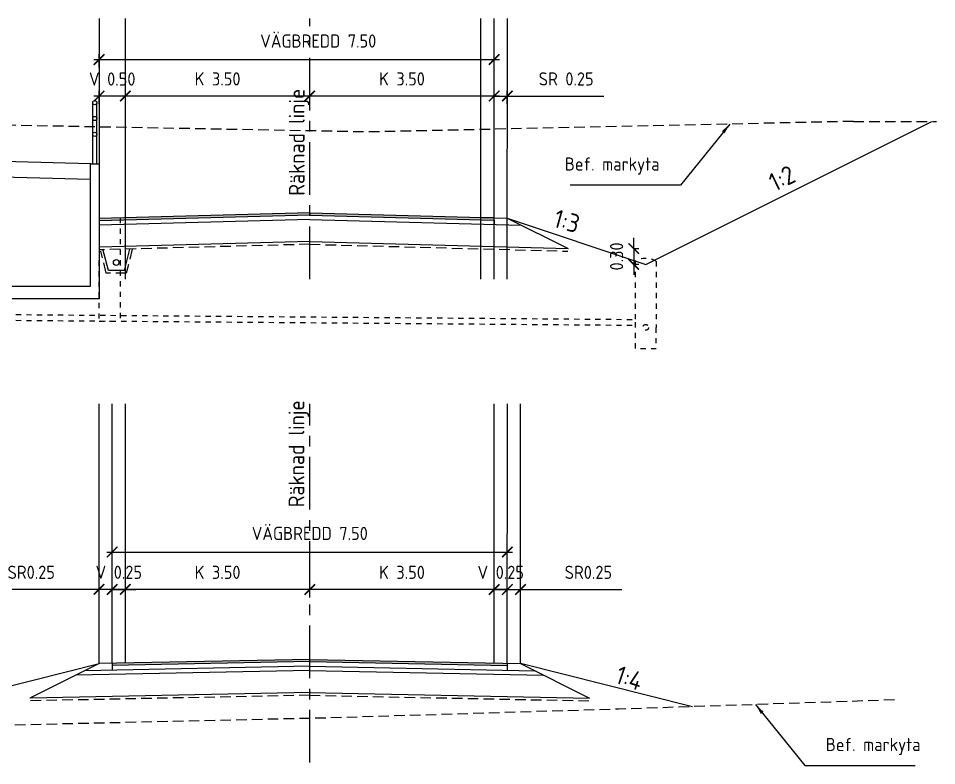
# Model space of a CAD drawing. Header units: metres. Extents: x 166439 to 168621, y 6226863 to 6228959.
# Drawn here: x 166604.68 to 166622.11, y 6226973.9 to 6226988.08 of the extents above; entities that cross this region are included whole.
import ezdxf

# ---------------------------------------------------------------- set-up
doc = ezdxf.new("R2010")
doc.units = ezdxf.units.M
doc.header["$LTSCALE"] = 0.1
doc.header["$MEASUREMENT"] = 0
for name, pattern in [('AA_DASHED_1', [2, 1, -1]), ('CENTER', [16, 10, -2, 2, -2]), ('DASHED_2', [3, 2, -1])]:
    doc.linetypes.add(name, pattern=pattern)
doc.layers.get('0').update_dxf_attribs({"linetype": 'CONTINUOUS'})
doc.layers.get('DEFPOINTS').update_dxf_attribs({"color": 5, "linetype": 'CONTINUOUS'})
for name, color, linetype in [('04_geotextil', 1, 'DASHED_2'), ('04_mått', 4, 'CONTINUOUS'), ('04_topp', 7, 'CONTINUOUS'), ('04_txt', 1, 'CONTINUOUS'), ('04_öb', 4, 'CONTINUOUS'), ('04_överyta', 3, 'CONTINUOUS'), ('3', 3, 'CONTINUOUS'), ('900_CENT', 4, 'CENTER'), ('Brunn_', 4, 'AA_DASHED_1'), ('M-372A', 8, 'DASHED_2'), ('M-373', 4, 'CONTINUOUS'), ('SEK', 1, 'CONTINUOUS')]:
    doc.layers.add(name, color=color, linetype=linetype)
doc.styles.add('ISO', font='iso.shx')
doc.dimstyles.new('BH90$0', dxfattribs={"dimscale": 0.05, "dimtxt": 2.5, "dimasz": 2, "dimexe": 1, "dimexo": 5, "dimgap": 2, "dimtad": 1, "dimzin": 0, "dimdsep": 46, "dimtxsty": 'ISO', "dimblk1": 'ARCHTICK', "dimblk2": 'ARCHTICK', "dimsah": 1, "dimcen": 1.5, "dimdle": 1, "dimadec": 0, "dimazin": 0, "dimtfac": 1, "dimtix": 1, "dimtmove": 0, "dimatfit": 3, "dimfxl": 1.5, "dimfxlon": 1, "dimtolj": 1, "dimtzin": 0, "dimarcsym": 0})
doc.dimstyles.new('BH90$7', dxfattribs={"dimscale": 0.05, "dimtxt": 2.5, "dimasz": 3, "dimexe": 2, "dimexo": 20, "dimgap": 1, "dimtad": 1, "dimzin": 0, "dimdsep": 46, "dimtxsty": 'ISO', "dimblk1": 'OPEN90', "dimblk2": 'OPEN90', "dimsah": 1, "dimcen": 4, "dimdle": 2, "dimadec": 0, "dimazin": 0, "dimtfac": 1, "dimtix": 1, "dimtmove": 0, "dimatfit": 3, "dimfxl": 2, "dimtolj": 1, "dimtzin": 0, "dimarcsym": 0})

# ---------------------------------------------------------------- blocks, each defined once
blk = doc.blocks.new('_ARCHTICK')
at = {"color": 0, "linetype": 'ByBlock', "const_width": 0.15}
blk.add_lwpolyline([(-0.5, -0.5), (0.5, 0.5)], dxfattribs=at)
blk = doc.blocks.new('*D163')
at = {"layer": '04_mått', "color": 0, "lineweight": -2}
for p, q in [((166613.961, 6226977.091), (166613.961, 6226977.341)), ((166614.211, 6226977.091), (166614.211, 6226977.341)), ((166613.961, 6226977.241), (166613.761, 6226977.241)), ((166613.961, 6226977.241), (166614.211, 6226977.241)), ((166614.211, 6226977.241), (166616.136, 6226977.241))]:
    blk.add_line(p, q, dxfattribs=at)
at = {"layer": 'DEFPOINTS', "color": 0}
for p in [(166614.211, 6226977.241), (166613.961, 6226975.761), (166614.211, 6226975.756)]:
    blk.add_point(p, dxfattribs=at)
at = {"layer": '04_mått', "color": 0, "lineweight": -2, "xscale": 0.2, "yscale": 0.2, "zscale": 0.2}
blk.add_blockref('_ARCHTICK', (166613.961, 6226977.241), dxfattribs=at)
at = {"layer": '04_mått', "color": 0, "lineweight": -2, "xscale": 0.2, "yscale": 0.2, "zscale": 0.2, "rotation": 180}
blk.add_blockref('_ARCHTICK', (166614.211, 6226977.241), dxfattribs=at)
at = {"layer": '04_mått', "color": 0, "insert": (166615.499, 6226977.566), "char_height": 0.25, "attachment_point": 5, "style": 'ISO'}
blk.add_mtext('\\A1;{\\Fiso.shx;SR0.25}', dxfattribs=at)
blk = doc.blocks.new('*D164')
at = {"layer": '04_mått', "color": 0, "lineweight": -2}
for p, q in [((166613.711, 6226977.091), (166613.711, 6226977.341)), ((166613.961, 6226977.091), (166613.961, 6226977.341)), ((166613.711, 6226977.241), (166613.511, 6226977.241)), ((166613.711, 6226977.241), (166613.961, 6226977.241)), ((166613.961, 6226977.241), (166614.161, 6226977.241))]:
    blk.add_line(p, q, dxfattribs=at)
at = {"layer": 'DEFPOINTS', "color": 0}
for p in [(166613.961, 6226977.241), (166613.711, 6226975.933), (166613.961, 6226975.833)]:
    blk.add_point(p, dxfattribs=at)
at = {"layer": '04_mått', "color": 0, "lineweight": -2, "xscale": 0.2, "yscale": 0.2, "zscale": 0.2}
blk.add_blockref('_ARCHTICK', (166613.711, 6226977.241), dxfattribs=at)
at = {"layer": '04_mått', "color": 0, "lineweight": -2, "xscale": 0.2, "yscale": 0.2, "zscale": 0.2, "rotation": 180}
blk.add_blockref('_ARCHTICK', (166613.961, 6226977.241), dxfattribs=at)
at = {"layer": '04_mått', "color": 0, "insert": (166613.836, 6226977.566), "char_height": 0.25, "attachment_point": 5, "style": 'ISO'}
blk.add_mtext('\\A1;V 0.25', dxfattribs=at)
blk = doc.blocks.new('*D167')
at = {"layer": '04_mått', "color": 0, "lineweight": -2}
for p, q in [((166606.211, 6226977.092), (166606.211, 6226977.342)), ((166606.461, 6226977.092), (166606.461, 6226977.342)), ((166606.211, 6226977.242), (166604.286, 6226977.242)), ((166606.461, 6226977.242), (166606.211, 6226977.242)), ((166606.461, 6226977.242), (166606.661, 6226977.242))]:
    blk.add_line(p, q, dxfattribs=at)
at = {"layer": 'DEFPOINTS', "color": 0}
for p in [(166606.211, 6226977.242), (166606.211, 6226975.756), (166606.461, 6226975.761)]:
    blk.add_point(p, dxfattribs=at)
at = {"layer": '04_mått', "color": 0, "lineweight": -2, "xscale": 0.2, "yscale": 0.2, "zscale": 0.2}
for p, rotation in [((166606.211, 6226977.242), 359.9959494843754), ((166606.461, 6226977.242), 179.9959494843754)]:
    blk.add_blockref('_ARCHTICK', p, dxfattribs=dict(at, rotation=rotation))
at = {"layer": '04_mått', "color": 0, "insert": (166604.924, 6226977.567), "char_height": 0.25, "attachment_point": 5, "rotation": 359.9959, "style": 'ISO'}
blk.add_mtext('\\A1;{\\Fiso.shx;SR0.25}', dxfattribs=at)
blk = doc.blocks.new('*D168')
at = {"layer": '04_mått', "color": 0, "lineweight": -2}
for p, q in [((166606.461, 6226977.092), (166606.461, 6226977.342)), ((166606.711, 6226977.092), (166606.711, 6226977.342)), ((166606.461, 6226977.242), (166606.261, 6226977.242)), ((166606.711, 6226977.242), (166606.461, 6226977.242)), ((166606.711, 6226977.242), (166606.911, 6226977.242))]:
    blk.add_line(p, q, dxfattribs=at)
at = {"layer": 'DEFPOINTS', "color": 0}
for p in [(166606.461, 6226977.242), (166606.461, 6226975.833), (166606.711, 6226975.933)]:
    blk.add_point(p, dxfattribs=at)
at = {"layer": '04_mått', "color": 0, "lineweight": -2, "xscale": 0.2, "yscale": 0.2, "zscale": 0.2}
for p, rotation in [((166606.461, 6226977.242), 359.9959494843754), ((166606.711, 6226977.242), 179.9959494843754)]:
    blk.add_blockref('_ARCHTICK', p, dxfattribs=dict(at, rotation=rotation))
at = {"layer": '04_mått', "color": 0, "insert": (166606.586, 6226977.567), "char_height": 0.25, "attachment_point": 5, "rotation": 359.9959, "style": 'ISO'}
blk.add_mtext('\\A1;V 0.25', dxfattribs=at)
blk = doc.blocks.new('*D204')
at = {"layer": '04_mått', "color": 0, "lineweight": -2}
for p, q in [((166606.461, 6226977.802), (166606.461, 6226978.052)), ((166613.961, 6226977.802), (166613.961, 6226978.052)), ((166606.361, 6226977.952), (166614.061, 6226977.952))]:
    blk.add_line(p, q, dxfattribs=at)
at = {"layer": 'DEFPOINTS', "color": 0}
for p in [(166613.961, 6226977.952), (166606.461, 6226976.261), (166613.961, 6226975.761)]:
    blk.add_point(p, dxfattribs=at)
at = {"layer": '04_mått', "color": 0, "lineweight": -2, "xscale": 0.2, "yscale": 0.2, "zscale": 0.2, "rotation": 180}
blk.add_blockref('_ARCHTICK', (166606.461, 6226977.952), dxfattribs=at)
at = {"layer": '04_mått', "color": 0, "lineweight": -2, "xscale": 0.2, "yscale": 0.2, "zscale": 0.2}
blk.add_blockref('_ARCHTICK', (166613.961, 6226977.952), dxfattribs=at)
at = {"layer": '04_mått', "color": 0, "insert": (166610.211, 6226978.304), "char_height": 0.25, "attachment_point": 5, "style": 'ISO'}
blk.add_mtext('\\A1;VÄGBREDD 7.50', dxfattribs=at)
blk = doc.blocks.new('*D205')
at = {"layer": '04_mått', "color": 0, "lineweight": -2}
for p, q in [((166606.711, 6226977.091), (166606.711, 6226977.341)), ((166610.211, 6226977.091), (166610.211, 6226977.341)), ((166610.311, 6226977.241), (166606.611, 6226977.241))]:
    blk.add_line(p, q, dxfattribs=at)
at = {"layer": 'DEFPOINTS', "color": 0}
for p in [(166606.711, 6226977.241), (166606.711, 6226975.642), (166610.211, 6226975.662)]:
    blk.add_point(p, dxfattribs=at)
at = {"layer": '04_mått', "color": 0, "lineweight": -2, "xscale": 0.2, "yscale": 0.2, "zscale": 0.2, "rotation": 180}
blk.add_blockref('_ARCHTICK', (166606.711, 6226977.241), dxfattribs=at)
at = {"layer": '04_mått', "color": 0, "lineweight": -2, "xscale": 0.2, "yscale": 0.2, "zscale": 0.2}
blk.add_blockref('_ARCHTICK', (166610.211, 6226977.241), dxfattribs=at)
at = {"layer": '04_mått', "color": 0, "insert": (166608.461, 6226977.566), "char_height": 0.25, "attachment_point": 5, "style": 'ISO'}
blk.add_mtext('\\A1;K 3.50', dxfattribs=at)
blk = doc.blocks.new('*D206')
at = {"layer": '04_mått', "color": 0, "lineweight": -2}
for p, q in [((166610.211, 6226977.091), (166610.211, 6226977.341)), ((166613.711, 6226977.091), (166613.711, 6226977.341)), ((166613.811, 6226977.241), (166610.111, 6226977.241))]:
    blk.add_line(p, q, dxfattribs=at)
at = {"layer": 'DEFPOINTS', "color": 0}
for p in [(166610.211, 6226977.241), (166610.211, 6226975.913), (166613.711, 6226975.933)]:
    blk.add_point(p, dxfattribs=at)
at = {"layer": '04_mått', "color": 0, "lineweight": -2, "xscale": 0.2, "yscale": 0.2, "zscale": 0.2, "rotation": 180}
blk.add_blockref('_ARCHTICK', (166610.211, 6226977.241), dxfattribs=at)
at = {"layer": '04_mått', "color": 0, "lineweight": -2, "xscale": 0.2, "yscale": 0.2, "zscale": 0.2}
blk.add_blockref('_ARCHTICK', (166613.711, 6226977.241), dxfattribs=at)
at = {"layer": '04_mått', "color": 0, "insert": (166611.961, 6226977.566), "char_height": 0.25, "attachment_point": 5, "style": 'ISO'}
blk.add_mtext('\\A1;K 3.50', dxfattribs=at)
blk = doc.blocks.new('*D224')
at = {"layer": '04_mått', "color": 0, "lineweight": -2}
for p, q in [((166610.111, 6226986.607), (166613.811, 6226986.607)), ((166610.211, 6226986.457), (166610.211, 6226986.707)), ((166613.711, 6226986.457), (166613.711, 6226986.707))]:
    blk.add_line(p, q, dxfattribs=at)
at = {"layer": 'DEFPOINTS', "color": 0}
for p in [(166613.711, 6226986.607), (166610.211, 6226984.388), (166613.711, 6226984.388)]:
    blk.add_point(p, dxfattribs=at)
at = {"layer": '04_mått', "color": 0, "lineweight": -2, "xscale": 0.2, "yscale": 0.2, "zscale": 0.2, "rotation": 180}
blk.add_blockref('_ARCHTICK', (166610.211, 6226986.607), dxfattribs=at)
at = {"layer": '04_mått', "color": 0, "lineweight": -2, "xscale": 0.2, "yscale": 0.2, "zscale": 0.2}
blk.add_blockref('_ARCHTICK', (166613.711, 6226986.607), dxfattribs=at)
at = {"layer": '04_mått', "color": 0, "insert": (166611.961, 6226986.932), "char_height": 0.25, "attachment_point": 5, "style": 'ISO'}
blk.add_mtext('\\A1;K 3.50', dxfattribs=at)
blk = doc.blocks.new('*D225')
at = {"layer": '04_mått', "color": 0, "lineweight": -2}
for p, q in [((166613.71, 6226986.606), (166613.51, 6226986.606)), ((166613.71, 6226986.456), (166613.71, 6226986.706)), ((166613.71, 6226986.606), (166613.96, 6226986.606)), ((166613.96, 6226986.456), (166613.96, 6226986.706)), ((166613.96, 6226986.606), (166615.796, 6226986.606))]:
    blk.add_line(p, q, dxfattribs=at)
at = {"layer": 'DEFPOINTS', "color": 0}
for p in [(166613.71, 6226986.606), (166613.71, 6226985.256), (166613.96, 6226985.249)]:
    blk.add_point(p, dxfattribs=at)
at = {"layer": '04_mått', "color": 0, "lineweight": -2, "xscale": 0.2, "yscale": 0.2, "zscale": 0.2}
for p, rotation in [((166613.71, 6226986.606), 359.995108624053), ((166613.96, 6226986.606), 179.995108624053)]:
    blk.add_blockref('_ARCHTICK', p, dxfattribs=dict(at, rotation=rotation))
at = {"layer": '04_mått', "color": 0, "insert": (166615.078, 6226986.931), "char_height": 0.25, "attachment_point": 5, "rotation": 359.9951, "style": 'ISO'}
blk.add_mtext('\\A1;SR 0.25', dxfattribs=at)
blk = doc.blocks.new('*D226')
at = {"layer": '04_mått', "color": 0, "lineweight": -2}
for p, q in [((166616.36, 6226983.712), (166616.36, 6226983.912)), ((166616.36, 6226983.712), (166616.46, 6226983.712)), ((166616.36, 6226983.712), (166616.36, 6226983.412)), ((166616.36, 6226983.412), (166616.46, 6226983.412)), ((166616.36, 6226983.412), (166616.36, 6226983.212))]:
    blk.add_line(p, q, dxfattribs=at)
at = {"layer": 'DEFPOINTS', "color": 0}
for p in [(166616.126, 6226983.712), (166616.126, 6226983.412), (166616.36, 6226983.412)]:
    blk.add_point(p, dxfattribs=at)
at = {"layer": '04_mått', "color": 0, "lineweight": -2, "xscale": 0.2, "yscale": 0.2, "zscale": 0.2}
for p, rotation in [((166616.36, 6226983.712), 269.995108632946), ((166616.36, 6226983.412), 89.99510863294604)]:
    blk.add_blockref('_ARCHTICK', p, dxfattribs=dict(at, rotation=rotation))
at = {"layer": '04_mått', "color": 0, "insert": (166616.035, 6226983.562), "char_height": 0.25, "attachment_point": 5, "rotation": 89.9951, "style": 'ISO'}
blk.add_mtext('\\A1;0.30', dxfattribs=at)
blk = doc.blocks.new('*D227')
at = {"layer": '04_mått', "color": 0, "lineweight": -2}
for p, q in [((166606.811, 6226986.604), (166606.111, 6226986.604)), ((166606.211, 6226986.454), (166606.211, 6226986.704)), ((166606.711, 6226986.454), (166606.711, 6226986.704))]:
    blk.add_line(p, q, dxfattribs=at)
at = {"layer": 'DEFPOINTS', "color": 0}
for p in [(166606.211, 6226986.604), (166606.211, 6226984.276), (166606.711, 6226984.295)]:
    blk.add_point(p, dxfattribs=at)
at = {"layer": '04_mått', "color": 0, "lineweight": -2, "xscale": 0.2, "yscale": 0.2, "zscale": 0.2}
for p, rotation in [((166606.211, 6226986.604), 179.995108624053), ((166606.711, 6226986.604), 359.995108624053)]:
    blk.add_blockref('_ARCHTICK', p, dxfattribs=dict(at, rotation=rotation))
at = {"layer": '04_mått', "color": 0, "insert": (166606.461, 6226986.929), "char_height": 0.25, "attachment_point": 5, "rotation": 359.9951, "style": 'ISO'}
blk.add_mtext('\\A1;V 0.50', dxfattribs=at)
blk = doc.blocks.new('*D235')
at = {"layer": '04_mått', "color": 0, "lineweight": -2}
for p, q in [((166606.111, 6226987.299), (166613.811, 6226987.299)), ((166606.211, 6226987.149), (166606.211, 6226987.399)), ((166613.711, 6226987.149), (166613.711, 6226987.399))]:
    blk.add_line(p, q, dxfattribs=at)
at = {"layer": 'DEFPOINTS', "color": 0}
for p in [(166613.711, 6226987.299), (166606.211, 6226984.282), (166613.711, 6226984.294)]:
    blk.add_point(p, dxfattribs=at)
at = {"layer": '04_mått', "color": 0, "lineweight": -2, "xscale": 0.2, "yscale": 0.2, "zscale": 0.2, "rotation": 180}
blk.add_blockref('_ARCHTICK', (166606.211, 6226987.299), dxfattribs=at)
at = {"layer": '04_mått', "color": 0, "lineweight": -2, "xscale": 0.2, "yscale": 0.2, "zscale": 0.2}
blk.add_blockref('_ARCHTICK', (166613.711, 6226987.299), dxfattribs=at)
at = {"layer": '04_mått', "color": 0, "insert": (166610.372, 6226987.65), "char_height": 0.25, "attachment_point": 5, "style": 'ISO'}
blk.add_mtext('\\A1;VÄGBREDD 7.50', dxfattribs=at)
blk = doc.blocks.new('*D236')
at = {"layer": '04_mått', "color": 0, "lineweight": -2}
for p, q in [((166606.611, 6226986.607), (166610.311, 6226986.607)), ((166606.711, 6226986.457), (166606.711, 6226986.707)), ((166610.211, 6226986.457), (166610.211, 6226986.707))]:
    blk.add_line(p, q, dxfattribs=at)
at = {"layer": 'DEFPOINTS', "color": 0}
for p in [(166610.211, 6226986.607), (166610.211, 6226984.388), (166606.711, 6226984.295)]:
    blk.add_point(p, dxfattribs=at)
at = {"layer": '04_mått', "color": 0, "lineweight": -2, "xscale": 0.2, "yscale": 0.2, "zscale": 0.2, "rotation": 180}
blk.add_blockref('_ARCHTICK', (166606.711, 6226986.607), dxfattribs=at)
at = {"layer": '04_mått', "color": 0, "lineweight": -2, "xscale": 0.2, "yscale": 0.2, "zscale": 0.2}
blk.add_blockref('_ARCHTICK', (166610.211, 6226986.607), dxfattribs=at)
at = {"layer": '04_mått', "color": 0, "insert": (166608.461, 6226986.932), "char_height": 0.25, "attachment_point": 5, "style": 'ISO'}
blk.add_mtext('\\A1;K 3.50', dxfattribs=at)

msp = doc.modelspace()

# ---------------------------------------------------------------- hatches: boundary and pattern name
at = {"layer": '04_topp'}
h = msp.add_hatch(color=256, dxfattribs=at)
h.paths.add_polyline_path([(166610.2111, 6226984.388), (166606.7111, 6226984.295), (166606.7111, 6226984.25), (166610.2111, 6226984.343)])
h.paths.add_polyline_path([(166606.7111, 6226984.295), (166606.2112, 6226984.2817), (166606.2112, 6226984.2367), (166606.7111, 6226984.25)])
msp.add_hatch(color=256, dxfattribs=at).paths.add_polyline_path([(166613.7111, 6226984.2944), (166613.7111, 6226984.2494), (166610.2111, 6226984.343), (166610.2111, 6226984.388)])
h = msp.add_hatch(color=256, dxfattribs=at)
h.paths.add_polyline_path([(166610.2111, 6226975.8732), (166610.2111, 6226975.9132), (166610.2111, 6226975.9132), (166606.7111, 6226975.8432), (166606.7111, 6226975.8032)])
h.paths.add_polyline_path([(166606.7111, 6226975.8432), (166606.4611, 6226975.8382), (166606.4611, 6226975.7982), (166606.7111, 6226975.8032)])
h.paths.add_polyline_path([(166610.2111, 6226975.9132), (166610.2111, 6226975.8732), (166613.7111, 6226975.8032), (166613.7111, 6226975.8432)])
h.paths.add_polyline_path([(166613.9611, 6226975.8382), (166613.7111, 6226975.8432), (166613.7111, 6226975.8032), (166613.9611, 6226975.7982)])

# ---------------------------------------------------------------- linework, layer by layer
at = {"layer": '04_geotextil'}
for p, q in [((166606.3494, 6226983.2469), (166606.2463, 6226983.6592)), ((166606.8412, 6226983.7019), (166606.7275, 6226983.2469)), ((166606.7275, 6226983.2469), (166606.3494, 6226983.2469)), ((166610.2111, 6226975.233), (166604.8993, 6226975.1268)), ((166610.2111, 6226975.233), (166615.5229, 6226975.1268))]:
    msp.add_line(p, q, dxfattribs=at)
at = {"layer": '04_geotextil', "flags": 128}
for points in [[(166610.2124, 6226983.7929), (166606.2236, 6226983.6868)], [(166610.2098, 6226983.7929), (166615.1068, 6226983.6618)]]:
    msp.add_lwpolyline(points, dxfattribs=at)
at = {"layer": '04_topp'}
msp.add_line((166610.2111, 6226984.388), (166610.2111, 6226984.343), dxfattribs=at)
at = {"layer": '04_öb'}
for p, q in [((166613.9611, 6226984.2877), (166615.1129, 6226983.7117)), ((166606.3884, 6226983.2919), (166606.2859, 6226983.7019)), ((166606.7909, 6226983.7019), (166606.6884, 6226983.2919)), ((166606.6884, 6226983.2919), (166606.3884, 6226983.2919)), ((166606.2111, 6226975.8332), (166604.8983, 6226975.1768)), ((166614.2111, 6226975.8332), (166615.5239, 6226975.1768)), ((166610.2153, 6226975.7032), (166605.7735, 6226975.6144)), ((166610.2069, 6226975.7032), (166614.6487, 6226975.6144)), ((166610.2237, 6226975.2833), (166604.8983, 6226975.1768)), ((166610.1985, 6226975.2833), (166615.5239, 6226975.1768))]:
    msp.add_line(p, q, dxfattribs=at)
msp.add_lwpolyline([(166606.042, 6226985.0209), (166601.9765, 6226985.1297)], dxfattribs=at)
at = {"layer": '04_öb', "flags": 128}
for points in [[(166610.2111, 6226983.8428), (166606.2223, 6226983.7368)], [(166610.2111, 6226983.8428), (166615.1129, 6226983.7117)]]:
    msp.add_lwpolyline(points, dxfattribs=at)
at = {"layer": '04_överyta'}
for p, q in [((166616.5884, 6226983.4117), (166622.0164, 6226986.1251)), ((166613.7111, 6226984.2944), (166613.7111, 6226984.2944)), ((166613.7111, 6226984.2494), (166613.7111, 6226984.2944)), ((166613.7111, 6226984.2494), (166613.7111, 6226984.1694)), ((166613.9611, 6226984.2877), (166616.5884, 6226983.4117)), ((166606.4611, 6226975.8382), (166606.4611, 6226975.7081)), ((166613.9611, 6226975.8382), (166613.9611, 6226975.7081))]:
    msp.add_line(p, q, dxfattribs=at)
at = {"layer": '04_överyta', "flags": 128}
for points in [[(166606.05, 6226985.3208), (166603.2113, 6226985.3967)], [(166610.2111, 6226984.388), (166606.2112, 6226984.2817)], [(166610.2111, 6226984.343), (166606.2112, 6226984.2367)], [(166610.2111, 6226984.388), (166613.7111, 6226984.2944)], [(166610.2111, 6226984.343), (166613.7111, 6226984.2494)], [(166610.2111, 6226984.263), (166606.2112, 6226984.1567)], [(166610.2111, 6226984.263), (166614.2253, 6226984.1556)], [(166613.7111, 6226984.2944), (166613.4611, 6226984.3011)], [(166613.7111, 6226984.2944), (166613.9611, 6226984.2877)]]:
    msp.add_lwpolyline(points, dxfattribs=at)
at = {"layer": '3'}
for p, q in [((166601.111, 6226974.5588), (166606.2111, 6226975.8334)), ((166610.2137, 6226975.7832), (166605.9402, 6226975.6977)), ((166610.2111, 6226975.9132), (166606.2111, 6226975.8332)), ((166610.2119, 6226975.8732), (166606.4611, 6226975.7982)), ((166610.2085, 6226975.7832), (166614.482, 6226975.6977)), ((166610.2103, 6226975.8732), (166613.9611, 6226975.7982)), ((166610.2111, 6226975.9132), (166614.2111, 6226975.8332)), ((166617.479, 6226975.0162), (166614.2111, 6226975.8332))]:
    msp.add_line(p, q, dxfattribs=at)
at = {"layer": '900_CENT'}
for p, q in [((166610.2111, 6226983.1327), (166610.2113, 6226988.0797)), ((166610.2111, 6226973.9555), (166610.2113, 6226980.7661))]:
    msp.add_line(p, q, dxfattribs=at)
at = {"layer": 'Brunn_', "flags": 128}
for points in [[(166606.2112, 6226984.2817), (166606.2092, 6226982.3335)], [(166606.6111, 6226984.2926), (166606.6092, 6226982.3335)], [(166616.3884, 6226983.4682), (166616.3884, 6226982.3132)], [(166616.7884, 6226983.4682), (166616.7884, 6226982.2132)], [(166602.0314, 6226982.4787), (166616.3924, 6226982.3652)], [(166602.0314, 6226982.3695), (166616.3924, 6226982.2567)], [(166606.2111, 6226982.3335), (166606.6111, 6226982.3335)], [(166616.3884, 6226982.3132), (166616.3884, 6226981.8132), (166616.7884, 6226981.8132), (166616.7884, 6226982.2132)]]:
    msp.add_lwpolyline(points, dxfattribs=at)
at = {"layer": 'Brunn_'}
msp.add_circle((166616.5884, 6226982.2152), 0.055, dxfattribs=at)
msp.add_arc((166616.5884, 6226983.1427), 0.3821, 58.43504, 121.56496, dxfattribs=at)
at = {"layer": 'DEFPOINTS'}
for p, q in [((166606.2115, 6226988.0802), (166606.2111, 6226983.1332)), ((166606.7111, 6226983.1328), (166606.7113, 6226988.0798)), ((166613.4611, 6226983.1325), (166613.4613, 6226988.0796)), ((166613.7111, 6226983.1325), (166613.7113, 6226988.0795)), ((166613.9611, 6226983.1325), (166613.9613, 6226988.0795)), ((166606.2111, 6226975.8332), (166606.2113, 6226980.7663)), ((166606.4611, 6226975.8382), (166606.4613, 6226980.7663)), ((166606.7111, 6226975.8432), (166606.7113, 6226980.7663)), ((166613.7111, 6226975.8432), (166613.7113, 6226980.766)), ((166613.9611, 6226975.8382), (166613.9613, 6226980.766)), ((166614.2111, 6226975.8332), (166614.2113, 6226980.766))]:
    msp.add_line(p, q, dxfattribs=at)
at = {"layer": 'M-372A', "flags": 128}
for points in [[(166620.5308, 6226986.1253), (166611.347, 6226985.9239), (166600.2388, 6226986.1289)], [(166620.5308, 6226986.1253), (166622.1099, 6226986.1251)], [(166621.3082, 6226975.1443), (166616.0706, 6226974.9691), (166610.5935, 6226974.8032), (166604.5078, 6226974.6649), (166599.1967, 6226974.499)]]:
    msp.add_lwpolyline(points, dxfattribs=at)
at = {"layer": 'M-373'}
msp.add_circle((166606.5384, 6226983.4469), 0.055, dxfattribs=at)
at = {"layer": 'SEK', "flags": 128}
for points in [[(166606.0906, 6226985.3208), (166606.0907, 6226986.4799)], [(166606.1307, 6226986.5199), (166606.1307, 6226986.5208)], [(166606.1706, 6226985.3208), (166606.1707, 6226986.4799)], [(166606.2113, 6226985.3208), (166606.2111, 6226983.3965), (166606.211, 6226982.7597), (166604.4863, 6226982.7598), (166604.4863, 6226982.9993), (166606.0498, 6226982.9991), (166606.05, 6226985.3208), (166606.2113, 6226985.3208)]]:
    msp.add_lwpolyline(points, dxfattribs=at)
at = {"layer": 'SEK'}
for centre in [(166606.1307, 6226986.4799), (166606.1307, 6226986.1799), (166606.1307, 6226985.8799)]:
    msp.add_circle(centre, 0.04, dxfattribs=at)

# ---------------------------------------------------------------- texts
at = {"layer": '04_mått', "style": 'ISO'}
for s, rotation, p in [('1:2', 25.93839, (166619.0378, 6226984.785)), ('1:3', 344.26551, (166614.8119, 6226984.1286)), ('1:4', 341.53947, (166615.9873, 6226975.4721))]:
    msp.add_text(s, height=0.35, rotation=rotation, dxfattribs=at).set_placement(p)
at = {"layer": '04_mått', "insert": (166616.8505, 6226985.1151), "char_height": 0.25, "attachment_point": 9, "rotation": 359.99511, "style": 'ISO'}
msp.add_mtext('Bef. markyta', dxfattribs=at)
at = {"layer": '04_mått', "insert": (166620.0061, 6226974.0973), "char_height": 0.25, "attachment_point": 7, "style": 'ISO'}
msp.add_mtext('Bef. markyta', dxfattribs=at)
at = {"layer": '04_txt', "style": 'ISO'}
for p in [(166610.1142, 6226984.7142), (166610.1081, 6226978.801)]:
    msp.add_text('Räknad linje', height=0.3, rotation=90, dxfattribs=at).set_placement(p)

# ---------------------------------------------------------------- dimensions: what is measured, and where the dimension line sits
at = {"layer": '04_mått'}
dim = msp.add_linear_dim(base=(166613.7111, 6226987.2987), p1=(166606.2112, 6226984.2817), p2=(166613.7111, 6226984.2944), text='VÄGBREDD <>', dimstyle='BH90$0', override={"dimscale": 0.1}, dxfattribs=at)
dim.commit()
dim.dimension.update_dxf_attribs({"geometry": '*D235', "text_midpoint": (166610.3721, 6226987.2987), "dimtype": 160})
for base, p1, p2, text, picture, middle in [((166606.2114, 6226986.6042), (166606.7111, 6226984.295), (166606.2112, 6226984.276), 'V <>', '*D227', (166606.4614, 6226986.6041)), ((166613.7101, 6226986.6062), (166613.9599, 6226985.2491), (166613.7099, 6226985.2558), 'SR <>', '*D225', (166615.0779, 6226986.6061))]:
    dim = msp.add_linear_dim(base=base, p1=p1, p2=p2, angle=179.99511, text=text, dimstyle='BH90$0', override={"dimscale": 0.1}, dxfattribs=at)
    dim.commit()
    dim.dimension.update_dxf_attribs({"geometry": picture, "text_midpoint": middle, "dimtype": 160})
at = {"layer": '04_mått', "color": 4}
for base, p1, p2, text, picture, middle in [((166610.2111, 6226986.6074), (166606.7111, 6226984.295), (166610.2111, 6226984.388), 'K <>', '*D236', (166608.4611, 6226986.9324)), ((166613.9611, 6226977.9518), (166606.4611, 6226976.2612), (166613.9611, 6226975.7612), 'VÄGBREDD <>', '*D204', (166610.2111, 6226978.3036))]:
    dim = msp.add_linear_dim(base=base, p1=p1, p2=p2, text=text, dimstyle='BH90$0', override={"dimscale": 0.1}, dxfattribs=at)
    dim.commit()
    dim.dimension.update_dxf_attribs({"geometry": picture, "text_midpoint": middle})
dim = msp.add_aligned_dim(p1=(166610.2111, 6226984.388), p2=(166613.7112, 6226984.388), distance=2.2194, text='K <>', dimstyle='BH90$0', override={"dimscale": 0.1}, dxfattribs=at)
dim.commit()
dim.dimension.update_dxf_attribs({"geometry": '*D224', "text_midpoint": (166611.9612, 6226986.9324)})
dim = msp.add_linear_dim(base=(166616.3597, 6226983.4117), p1=(166616.1257, 6226983.7117), p2=(166616.1257, 6226983.4117), angle=269.99511, dimstyle='BH90$0', override={"dimscale": 0.1}, dxfattribs=at)
dim.commit()
dim.dimension.update_dxf_attribs({"geometry": '*D226', "text_midpoint": (166616.3597, 6226983.5617), "dimtype": 161})
at = {"layer": '04_mått'}
dim = msp.add_linear_dim(base=(166606.4612, 6226977.2416), p1=(166606.7112, 6226975.9335), p2=(166606.4611, 6226975.8334), angle=179.99595, text='V <>', dimstyle='BH90$0', override={"dimscale": 0.1}, dxfattribs=at)
dim.commit()
dim.dimension.update_dxf_attribs({"geometry": '*D168', "text_midpoint": (166606.5863, 6226977.5666)})
at = {"layer": '04_mått', "color": 4}
for base, p1, p2, picture, middle in [((166606.7111, 6226977.2414), (166610.2111, 6226975.6619), (166606.7111, 6226975.6419), '*D205', (166608.4611, 6226977.5664)), ((166610.2111, 6226977.2414), (166613.7111, 6226975.9332), (166610.2111, 6226975.9132), '*D206', (166611.9611, 6226977.5664))]:
    dim = msp.add_linear_dim(base=base, p1=p1, p2=p2, angle=180, text='K <>', dimstyle='BH90$0', override={"dimscale": 0.1}, dxfattribs=at)
    dim.commit()
    dim.dimension.update_dxf_attribs({"geometry": picture, "text_midpoint": middle})
at = {"layer": '04_mått'}
dim = msp.add_linear_dim(base=(166613.9611, 6226977.2414), p1=(166613.7111, 6226975.9332), p2=(166613.9611, 6226975.8332), text='V <>', dimstyle='BH90$0', override={"dimscale": 0.1}, dxfattribs=at)
dim.commit()
dim.dimension.update_dxf_attribs({"geometry": '*D164', "text_midpoint": (166613.8361, 6226977.5664)})
at = {"layer": '04_mått', "color": 4}
dim = msp.add_linear_dim(base=(166606.2112, 6226977.2416), p1=(166606.4611, 6226975.7614), p2=(166606.2111, 6226975.7564), angle=179.99595, text='{\\Fiso.shx;SR<>}', dimstyle='BH90$0', override={"dimscale": 0.1}, dxfattribs=at)
dim.commit()
dim.dimension.update_dxf_attribs({"geometry": '*D167', "text_midpoint": (166604.9237, 6226977.2417), "dimtype": 160})
dim = msp.add_linear_dim(base=(166614.2111, 6226977.2414), p1=(166613.9611, 6226975.7612), p2=(166614.2111, 6226975.7562), text='{\\Fiso.shx;SR<>}', dimstyle='BH90$0', override={"dimscale": 0.1}, dxfattribs=at)
dim.commit()
dim.dimension.update_dxf_attribs({"geometry": '*D163', "text_midpoint": (166615.4986, 6226977.2414), "dimtype": 160})

# ---------------------------------------------------------------- leaders
at = {"layer": '04_mått', "annotation_type": 0, "has_hookline": 1, "hookline_direction": 1, "text_width": 1.6964, "horizontal_direction": (1, -8.5e-05, 0)}
msp.add_leader([(166618.1834, 6226986.0738), (166617.2505, 6226984.9151), (166617.0505, 6226984.9151)], dimstyle='BH90$7', override={"dimscale": 0.1, "dimasz": 2, "dimexe": 1, "dimexo": 5, "dimgap": 2, "dimcen": 1.5, "dimdle": 1}, dxfattribs=at)
at = {"layer": '04_mått', "annotation_type": 0, "has_hookline": 1, "hookline_direction": 0, "text_width": 1.6964}
msp.add_leader([(166618.6733, 6226975.0561), (166619.6061, 6226973.8973), (166619.8061, 6226973.8973)], dimstyle='BH90$7', override={"dimscale": 0.1, "dimasz": 2, "dimexe": 1, "dimexo": 5, "dimgap": 2, "dimcen": 1.5, "dimdle": 1}, dxfattribs=at)

doc.saveas('drawing.dxf')
